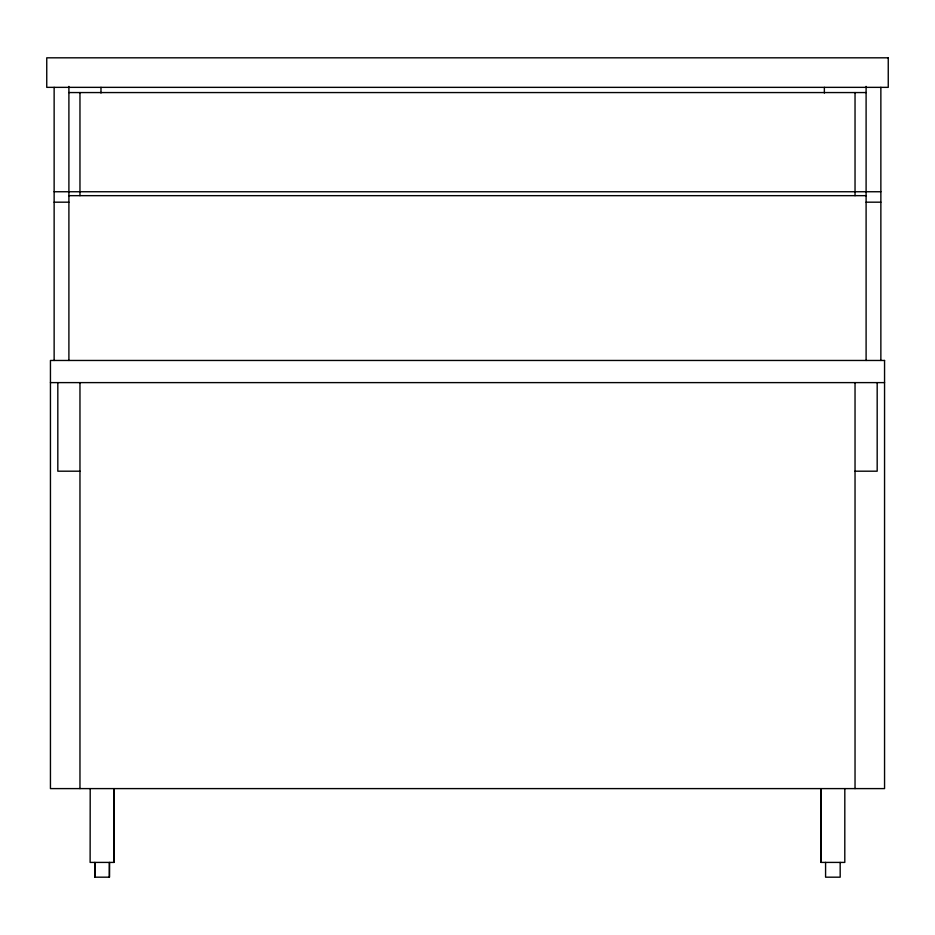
<?xml version="1.0" encoding="UTF-8"?>
<svg xmlns="http://www.w3.org/2000/svg" width="935" height="935" viewBox="0 0 935 935"><rect width="100%" height="100%" fill="white"/><g stroke="black" fill="none" stroke-linecap="round" stroke-linejoin="round"><path stroke-width="1.4" d="M68.898 92.565L866.102 92.565M54.136 191.745L880.863 191.745M68.898 195.66L866.102 195.66M54.136 202.182L68.898 202.182M866.102 202.182L880.863 202.182M50.443 382.614L884.557 382.614M79.966 471.193L57.818 471.193L57.818 382.614M855.034 471.193L877.182 471.193L877.182 382.614M94.821 877.182L94.821 862.409L94.774 877.182L109.453 877.182L109.453 862.409L109.395 877.182M880.863 87.352L880.863 360.466M866.102 86.394L866.102 360.466M855.034 92.565L855.034 195.66M855.034 382.614L855.034 788.602M844.819 788.602L844.796 862.409L820.965 862.409L820.965 788.602M840.168 862.409L840.191 877.182L825.582 877.182L825.582 862.409M824.366 87.352L824.366 93.068M820.988 788.602L820.988 862.409M114.105 788.602L114.105 862.409L90.122 862.409L90.204 788.602M114.023 788.602L114.023 862.409M100.98 87.352L100.98 93.068M79.966 92.565L79.966 195.66M79.966 382.614L79.966 788.602M68.898 86.394L68.898 360.466M54.136 87.352L54.136 360.466M888.25 57.818L46.75 57.818L46.75 87.352L888.25 87.352L888.25 57.818M884.557 360.466L50.443 360.466L50.443 788.602L884.557 788.602L884.557 360.466"/></g></svg>
